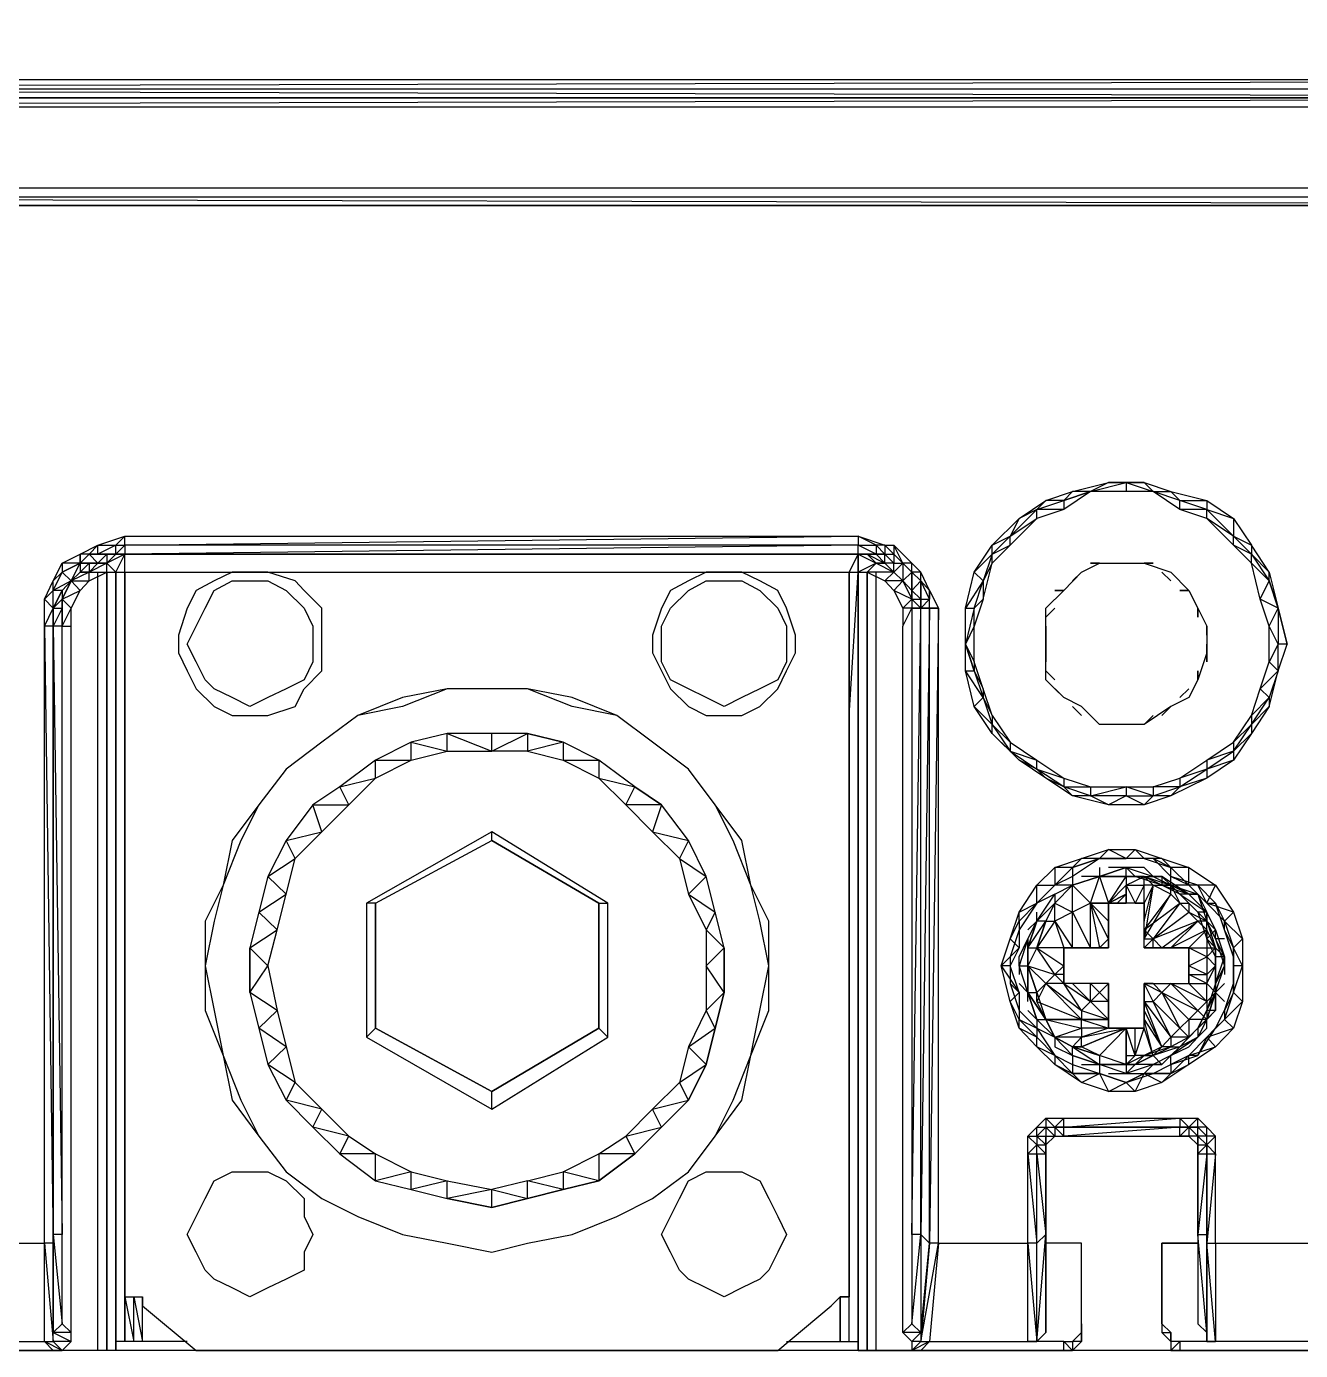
# Model space of a CAD drawing. Header units: millimetres. Extents: x 0 to 3881, y 0 to 2744.
# Drawn here: x 1777.38 to 1812.39, y 1938.23 to 1974.63 of the extents above; entities that cross this region are included whole.
import ezdxf

# ---------------------------------------------------------------- set-up
doc = ezdxf.new("R2010")
doc.units = ezdxf.units.MM

# ---------------------------------------------------------------- blocks, each defined once
blk = doc.blocks.new('A$C147918ED')
at = {"flags": 128}
for points in [[(104.678, 112.379), (104.678, 133.026), (104.678, 133.271), (104.433, 133.271), (104.187, 133.517), (0.737, 133.517), (0.491, 133.271), (0.246, 133.026), (0.246, 112.379), (0.246, 31.96), (0.491, 31.714), (0.491, 31.468), (0.737, 31.468), (1.965, 31.468), (2.211, 31.468), (2.456, 31.468), (102.468, 31.468), (102.713, 31.468), (102.959, 31.468)], [(103.941, 34.922), (0.983, 34.676), (0.983, 34.922), (0.983, 130.078), (0.737, 34.922), (0.737, 130.078), (0.491, 130.078), (0.491, 130.324)], [(103.941, 34.676), (103.941, 34.922), (0.983, 34.922), (0.737, 34.922), (0.983, 34.676), (0.737, 34.676)], [(104.187, 34.43), (103.941, 34.43), (0.983, 34.43), (103.941, 34.43), (0.983, 34.43), (0.737, 34.676), (0.983, 34.43), (0.983, 34.676)], [(72.487, 2.947), (75.189, 2.947), (75.189, 19.91), (75.189, 20.647), (75.435, 21.152), (75.681, 21.644), (76.186, 21.889), (76.923, 22.135), (77.414, 22.38), (87.239, 22.38), (86.748, 22.38), (86.257, 22.626), (85.765, 22.872), (85.52, 23.363), (85.274, 23.854), (85.274, 24.591), (85.274, 25.082), (85.52, 25.574), (86.011, 26.065), (86.502, 26.556), (86.994, 26.556), (87.73, 26.556), (88.222, 26.556)], [(73.961, 17.699), (73.47, 16.962), (72.979, 16.225), (72.242, 15.734), (71.259, 15.243), (70.522, 14.997), (69.54, 14.997), (68.557, 15.243), (67.821, 15.734), (67.084, 16.225), (66.347, 16.962), (65.856, 17.699), (65.61, 18.682), (65.61, 19.419), (65.61, 20.401), (65.856, 21.398), (66.347, 22.135), (67.084, 22.872), (67.821, 23.363), (68.557, 23.609), (69.54, 23.854), (70.522, 23.854), (71.259, 23.609), (72.242, 23.363), (72.979, 22.872), (73.47, 22.135)], [(70.031, 23.854), (70.768, 23.609), (71.259, 23.609), (71.505, 23.363), (70.768, 23.609), (70.522, 23.854), (70.031, 23.854), (69.54, 23.854), (69.049, 23.609), (68.557, 23.609), (68.312, 23.363), (67.821, 23.363), (67.575, 23.117), (67.084, 22.872), (66.838, 22.38)], [(66.347, 17.454), (66.347, 17.208), (66.838, 16.717), (66.838, 16.471), (67.575, 16.225), (68.312, 15.734), (69.049, 15.489), (70.031, 15.489), (70.768, 15.489), (71.505, 15.734), (72.242, 16.225), (72.979, 16.717), (73.47, 17.454), (73.716, 18.19), (73.961, 18.927), (73.961, 19.91), (73.716, 20.647), (73.47, 21.644), (72.979, 22.135), (72.242, 22.872), (71.505, 23.117), (70.768, 23.609), (70.031, 23.609), (69.049, 23.609), (68.312, 23.117), (67.575, 23.117), (68.312, 23.363), (68.312, 23.117)], [(73.961, 21.398), (74.207, 20.401), (73.961, 21.152), (73.47, 21.644), (73.47, 21.889), (72.979, 22.135), (72.979, 22.38), (72.242, 22.872), (72.242, 23.117), (71.505, 23.117), (71.505, 23.363), (70.768, 23.609), (70.031, 23.609)], [(68.312, 23.117), (67.575, 22.872), (66.838, 22.135), (66.347, 21.644)], [(37.595, 2.947), (40.297, 2.947), (40.297, 19.91), (40.297, 20.647), (40.542, 21.152), (40.788, 21.644), (41.279, 21.889), (41.77, 22.135), (42.507, 22.38), (62.663, 22.38), (63.399, 22.135), (63.645, 22.135), (64.136, 21.644), (64.382, 21.398)], [(66.347, 21.644), (66.101, 21.152), (66.101, 20.647), (66.347, 21.644), (66.347, 21.889), (66.838, 22.135), (66.838, 22.38)], [(41.525, 21.889), (42.016, 21.889), (41.77, 21.644), (41.525, 21.644), (41.77, 21.644), (41.279, 21.644), (41.525, 21.889), (41.279, 21.889)], [(41.77, 22.135), (42.262, 22.135), (41.77, 21.889), (42.016, 21.889), (42.016, 21.644), (41.77, 21.644), (41.525, 21.398), (41.77, 21.644), (41.525, 21.889)], [(41.525, 21.152), (42.016, 21.398), (42.262, 21.398), (42.507, 21.398), (42.507, 21.889), (42.262, 21.889)], [(41.77, 21.889), (42.262, 21.889), (42.262, 22.135)], [(42.507, 21.398), (47.188, 21.398), (48.662, 21.398), (56.522, 21.398), (57.996, 21.398), (62.417, 21.398), (62.663, 21.889), (63.154, 21.644), (63.645, 21.398), (63.891, 21.152), (64.136, 20.647), (64.136, 20.401), (64.136, 3.193), (64.136, 0.737), (63.891, 0.491), (63.891, 19.91)], [(62.663, 21.889), (63.154, 21.889), (62.663, 22.135)], [(63.154, 21.889), (62.908, 21.889), (63.399, 21.644), (63.154, 21.644), (62.908, 21.889)], [(63.645, 21.889), (63.399, 22.135), (63.399, 21.889), (63.154, 22.135)], [(63.645, 21.889), (63.891, 21.644)], [(73.961, 21.398), (73.47, 22.135)], [(41.279, 21.644), (41.279, 21.398), (41.033, 21.152), (41.279, 21.644), (40.788, 21.398)], [(63.154, 21.644), (63.399, 21.644), (63.645, 21.398), (63.399, 21.644)], [(64.136, 20.892), (63.891, 21.152), (64.136, 20.892), (64.136, 21.398), (63.891, 21.644)], [(67.821, 19.91), (67.821, 20.401), (68.312, 20.892), (68.803, 21.398), (69.294, 21.644), (70.031, 21.644), (70.522, 21.644), (71.259, 21.398), (71.751, 20.892), (71.996, 20.401), (72.242, 19.91), (72.242, 19.173), (71.996, 18.436), (71.751, 17.945), (71.259, 17.699), (70.522, 17.208), (70.031, 17.208), (69.294, 17.208), (68.803, 17.699), (68.312, 17.945), (67.821, 18.436), (67.821, 19.173), (67.821, 19.91), (67.821, 20.401), (68.312, 20.892), (68.803, 21.398)], [(68.803, 21.398), (69.294, 21.644), (70.031, 21.644), (70.522, 21.644), (71.259, 21.398), (71.751, 20.892), (71.996, 20.401), (72.242, 19.91), (72.242, 19.173), (71.996, 18.436), (71.751, 17.945), (71.259, 17.699), (70.522, 17.208), (70.031, 17.208), (69.294, 17.208), (68.803, 17.699)], [(40.542, 20.401), (40.788, 20.892), (40.542, 20.892), (40.542, 21.152), (40.788, 21.398)], [(44.226, 0.246), (42.998, 0.246), (42.753, 0.246), (42.507, 0.246), (42.262, 0.246), (42.262, 21.398), (42.262, 0), (42.016, 0), (41.77, 0), (40.788, 0)], [(40.788, 19.91), (41.033, 19.91), (41.033, 20.401), (41.279, 20.892), (41.525, 21.152)], [(41.525, 21.398), (41.033, 21.152), (41.279, 21.398)], [(41.77, 0), (41.77, 21.398)], [(42.262, 0), (42.262, 21.398), (42.262, 0), (42.262, 21.398)], [(62.417, 17.454), (62.663, 21.398)], [(62.417, 21.398), (62.663, 21.398)], [(63.154, 0), (63.154, 21.398)], [(64.382, 20.647), (64.382, 21.152), (64.382, 20.647), (64.382, 20.401), (64.382, 20.647), (64.382, 21.152), (64.382, 21.398), (64.136, 21.398), (64.382, 21.152), (64.136, 21.398), (64.382, 21.152), (64.136, 20.892), (64.136, 21.398), (64.136, 20.892)], [(64.628, 20.892), (64.382, 21.398)], [(65.856, 20.401), (66.101, 21.152), (65.61, 20.401), (65.856, 20.401), (65.61, 19.419), (65.856, 18.682), (65.61, 19.419)], [(74.207, 18.682), (74.207, 19.419), (73.961, 19.91), (74.207, 20.401), (73.716, 20.647), (73.961, 21.152), (74.207, 20.401), (74.207, 19.419)], [(40.297, 19.91), (40.542, 20.401)], [(40.542, 19.91), (40.542, 20.401)], [(40.788, 19.91), (40.788, 20.401)], [(64.136, 3.193), (64.382, 20.401)], [(64.382, 20.647), (64.628, 20.647), (64.382, 20.401), (64.628, 20.401), (64.628, 20.647)], [(64.873, 2.947), (64.873, 20.401)], [(36.121, 0.737), (36.121, 0.491), (36.121, 0.246), (36.367, 0.246), (36.367, 0), (36.612, 0.246), (36.612, 0), (40.542, 0), (40.297, 0.246), (40.542, 0.246), (40.542, 0.491), (40.788, 0.737), (41.033, 0.491), (41.033, 19.91)], [(67.821, 19.419), (67.821, 18.927), (67.821, 19.419), (67.821, 19.664)], [(73.961, 17.699), (74.207, 18.682), (74.452, 19.419), (74.207, 19.419), (73.961, 18.927), (74.207, 18.682), (73.961, 17.945), (73.716, 18.19), (74.207, 18.682), (73.961, 17.945), (73.47, 17.454), (73.47, 17.208), (72.979, 16.717), (72.979, 16.471), (72.242, 16.225), (72.242, 15.98), (71.505, 15.734), (71.505, 15.489), (70.768, 15.489), (70.768, 15.243), (70.031, 15.489)], [(68.803, 17.699), (68.312, 17.945), (67.821, 18.436), (67.821, 19.173)], [(66.347, 17.454), (66.838, 16.717), (67.575, 16.225)], [(53.575, 16.962), (54.557, 16.717), (53.575, 16.471), (54.557, 16.225), (55.54, 15.734), (56.276, 14.997), (56.522, 15.489), (57.259, 14.997), (56.276, 14.997), (57.013, 14.26), (57.75, 13.524), (57.996, 12.541), (58.487, 11.559), (58.487, 10.576), (58.487, 9.348), (57.996, 8.351), (57.75, 7.369), (57.013, 6.632), (56.276, 5.895), (57.259, 6.141), (57.013, 6.632), (57.996, 6.877), (57.75, 7.369), (58.487, 7.86), (57.996, 8.351), (58.733, 8.857), (58.487, 9.348), (58.978, 9.839), (58.487, 10.576), (58.978, 11.067), (58.978, 9.839), (58.733, 8.857), (58.487, 7.86), (57.996, 6.877), (57.259, 6.141), (56.522, 5.404), (55.54, 4.667), (54.557, 4.421), (53.575, 4.176), (52.592, 3.93), (51.364, 4.176)], [(53.575, 16.962), (52.592, 16.962)], [(45.946, 9.839), (45.946, 11.067), (46.437, 10.576), (46.697, 11.559), (46.943, 12.541), (47.188, 13.524), (47.925, 14.26), (48.662, 14.997), (49.399, 15.734), (50.381, 16.225), (51.364, 16.471), (52.592, 16.471)], [(70.031, 15.243), (70.768, 15.243), (70.522, 14.997), (70.031, 15.243), (69.54, 14.997), (69.049, 15.243), (68.557, 15.243), (68.312, 15.489), (67.821, 15.734), (67.575, 15.98), (67.084, 16.225), (66.838, 16.471), (67.575, 15.98), (67.575, 16.225)], [(55.785, 8.611), (55.785, 12.296), (52.592, 14.26), (49.153, 12.296), (49.153, 8.611), (52.592, 6.632), (55.785, 8.611), (55.54, 8.857), (52.592, 7.123)], [(55.54, 12.296), (52.592, 14.015), (52.592, 14.26)], [(49.399, 12.296), (52.592, 14.015), (55.54, 12.296)], [(72.487, 8.351), (71.751, 7.86), (71.014, 7.369), (70.277, 7.123), (69.54, 7.123), (68.803, 7.369), (68.066, 7.86), (67.575, 8.351), (67.084, 8.857), (66.838, 9.594), (66.593, 10.576), (66.838, 11.313), (67.084, 12.05), (67.575, 12.787), (68.066, 13.278), (68.803, 13.524), (69.54, 13.769), (70.277, 13.769), (71.014, 13.524), (71.751, 13.278), (72.487, 12.787)], [(72.487, 12.787), (72.979, 12.05), (72.242, 12.296), (72.487, 12.787), (71.751, 12.787), (71.751, 13.278), (71.259, 13.278), (71.014, 13.524), (70.522, 13.524), (70.277, 13.769), (70.031, 13.524), (69.54, 13.769), (69.294, 13.524), (68.803, 13.524), (68.557, 13.278), (68.066, 13.278), (68.066, 12.787)], [(70.522, 13.524), (71.259, 13.278), (70.768, 13.524), (70.522, 13.524), (70.031, 13.524)], [(69.294, 13.278), (69.294, 13.032), (70.031, 13.278), (69.54, 13.278)], [(70.031, 13.032), (70.277, 13.032), (70.031, 13.278), (70.277, 13.032), (70.768, 13.032)], [(68.066, 12.787), (67.575, 12.296), (67.084, 11.804), (67.084, 11.559)], [(68.066, 11.804), (68.557, 11.067), (69.049, 11.067), (69.049, 12.296), (69.294, 13.032), (69.54, 12.296), (69.049, 12.296), (69.54, 12.296), (69.54, 11.804)], [(68.066, 12.541), (68.557, 12.787), (68.066, 12.787)], [(68.066, 11.804), (68.312, 11.067), (68.557, 11.067), (68.557, 12.05), (68.557, 12.787), (69.049, 12.296), (68.557, 12.05), (69.049, 11.067)], [(68.557, 13.032), (68.557, 12.787), (69.294, 13.032), (68.803, 13.032)], [(69.54, 12.296), (70.031, 13.032), (70.031, 12.787), (70.522, 12.787), (70.277, 12.296), (70.522, 12.296), (70.522, 12.787), (70.522, 13.032), (70.768, 12.787), (71.259, 12.787)], [(70.277, 13.032), (70.522, 13.032), (70.031, 13.032), (70.031, 12.787), (70.522, 13.032)], [(70.031, 12.787), (70.277, 12.296), (70.031, 12.296), (70.031, 12.541)], [(70.768, 11.313), (70.522, 11.559), (70.522, 11.313), (70.768, 11.313), (70.522, 11.067), (70.522, 11.313), (71.259, 12.541), (70.768, 12.787), (70.522, 11.313), (70.522, 11.804), (70.768, 12.787), (70.522, 12.296), (70.522, 11.804)], [(70.768, 12.787), (70.522, 12.787)], [(70.768, 13.032), (71.259, 12.787), (71.259, 13.032)], [(71.751, 12.787), (71.259, 12.787), (71.996, 12.541), (71.751, 12.541), (71.014, 13.032), (71.259, 12.787)], [(71.751, 12.541), (71.259, 12.787)], [(71.259, 12.541), (71.259, 12.787), (71.505, 12.296), (71.751, 12.296), (71.751, 12.05), (72.242, 11.804), (71.996, 11.804), (72.242, 11.559), (71.259, 11.067), (71.751, 11.067), (72.242, 11.559), (72.242, 11.067), (72.242, 10.822), (71.751, 11.067), (71.751, 10.576), (72.242, 10.822), (72.242, 10.331), (71.751, 10.576), (71.751, 10.331), (72.242, 10.331), (72.242, 10.085)], [(67.329, 11.559), (67.575, 11.804), (68.066, 12.541), (67.575, 12.296)], [(72.242, 12.296), (71.996, 12.541), (72.242, 11.804), (72.242, 12.05), (71.751, 12.541), (71.996, 12.541), (72.242, 12.05)], [(49.153, 8.611), (49.399, 8.857), (49.399, 12.296), (49.153, 12.296)], [(52.592, 6.632), (52.592, 7.123), (49.399, 8.857), (49.399, 12.296), (49.399, 8.857), (52.592, 7.123), (55.54, 8.857)], [(55.54, 12.296), (55.785, 12.296)], [(67.329, 11.313), (67.329, 11.067), (67.329, 10.576), (67.329, 9.839), (67.084, 10.576), (67.329, 10.576), (67.329, 11.313), (67.575, 11.804), (67.575, 12.05)], [(67.821, 11.804), (68.066, 12.296), (67.821, 11.804), (68.066, 11.804), (67.575, 11.067)], [(69.54, 10.085), (69.54, 8.857), (69.786, 8.857), (70.031, 8.857), (70.277, 8.857), (70.522, 8.857), (70.522, 9.102), (70.522, 9.594), (70.522, 10.085), (70.768, 10.085), (71.259, 10.085), (71.751, 10.085), (71.751, 10.331), (71.751, 10.576), (71.751, 11.067), (71.259, 11.067), (70.768, 11.067), (70.522, 11.067), (70.522, 11.313), (70.522, 11.804), (70.522, 12.296), (70.277, 12.296), (70.031, 12.296), (69.786, 12.296), (69.54, 12.296), (69.54, 11.067), (69.049, 11.067), (68.557, 11.067), (68.312, 11.067), (68.312, 10.576), (68.312, 10.331)], [(69.54, 11.067), (69.54, 11.313), (69.54, 11.804), (69.54, 12.296), (69.54, 11.067), (69.54, 11.313), (69.54, 11.804), (69.049, 12.296)], [(69.786, 12.296), (70.031, 12.296)], [(71.259, 11.067), (71.996, 11.804), (70.768, 11.313), (71.014, 11.067), (70.768, 11.067), (71.259, 11.067), (71.014, 11.067), (71.996, 11.804), (71.751, 12.05)], [(71.751, 11.067), (72.242, 11.067), (72.487, 11.067), (72.242, 11.559), (72.242, 11.804), (72.487, 11.067), (72.242, 11.313), (72.487, 11.559), (71.996, 12.05), (72.242, 11.313), (72.242, 11.804), (72.487, 11.559)], [(72.733, 11.313), (72.487, 11.313), (72.242, 11.804), (72.487, 11.559), (72.242, 12.05), (72.242, 11.804)], [(67.084, 11.559), (66.838, 10.822), (66.838, 10.576), (66.838, 10.085), (67.084, 9.839), (67.084, 9.348), (67.084, 9.102), (67.575, 8.857), (67.575, 8.611), (68.066, 8.106)], [(67.329, 9.348), (67.575, 9.102), (67.575, 8.857), (68.066, 8.611), (68.066, 8.351), (68.557, 8.106), (68.066, 8.611), (67.575, 9.102), (67.329, 9.839), (67.084, 10.576), (67.084, 10.822), (67.329, 11.313), (67.084, 10.576), (67.084, 10.331)], [(72.487, 9.348), (72.487, 10.085), (72.487, 10.576), (72.487, 10.822), (72.242, 11.313), (72.733, 10.822), (72.487, 10.822), (72.487, 11.067)], [(58.978, 9.839), (58.978, 11.067)], [(66.593, 10.576), (67.084, 11.067), (66.838, 10.576), (66.593, 10.576), (67.084, 9.839), (66.838, 10.576)], [(68.312, 10.085), (68.312, 10.331), (68.312, 10.576), (68.312, 11.067), (67.575, 11.067)], [(67.575, 9.102), (67.821, 9.102), (67.329, 9.839), (67.821, 9.102), (67.329, 9.839), (67.575, 9.839), (67.329, 10.576), (67.575, 9.839), (67.821, 9.102), (68.066, 8.611), (68.557, 8.106), (68.557, 8.351), (68.066, 8.611), (68.557, 8.351), (69.294, 7.86)], [(72.242, 10.331), (72.487, 10.576), (72.487, 9.839), (72.242, 10.085), (72.487, 10.576)], [(72.733, 10.085), (72.487, 9.839), (72.733, 10.576), (72.733, 10.331)], [(73.224, 10.576), (72.979, 10.576)], [(45.946, 9.839), (46.191, 8.857)], [(67.329, 9.594), (67.329, 9.839), (67.084, 10.085)], [(67.821, 9.102), (68.803, 9.102), (67.821, 10.085)], [(69.049, 9.594), (68.557, 10.085), (68.312, 10.085), (69.049, 9.594), (68.803, 9.348), (68.803, 9.102), (69.54, 8.857), (68.803, 8.857)], [(69.54, 9.102), (69.54, 9.594), (69.049, 9.594), (69.294, 9.839), (69.54, 9.594), (69.54, 10.085), (69.54, 8.857), (69.54, 9.102), (69.54, 9.594), (69.54, 10.085), (69.049, 10.085), (68.557, 10.085), (68.312, 10.085)], [(70.768, 9.594), (71.014, 9.839)], [(71.014, 9.839), (71.996, 9.348), (71.751, 9.102), (71.751, 8.611), (71.505, 8.857)], [(71.259, 10.085), (71.751, 10.085), (72.242, 9.594), (72.242, 10.085)], [(72.487, 9.839), (72.487, 10.085), (72.242, 9.348), (72.487, 9.839), (72.242, 9.102), (71.751, 9.102)], [(72.487, 9.839), (72.242, 9.594), (72.242, 9.102), (71.996, 9.348)], [(72.242, 9.102), (72.487, 9.839), (72.733, 9.594)], [(70.522, 9.594), (70.768, 9.594)], [(70.522, 9.348), (71.014, 8.351), (70.522, 9.594), (71.259, 8.611), (71.014, 8.351)], [(67.821, 9.102), (68.803, 8.857), (68.803, 9.102)], [(68.803, 9.348), (69.54, 9.102), (68.803, 9.102), (69.54, 9.102), (69.54, 8.857), (69.786, 8.857), (69.54, 8.857), (70.031, 8.857), (69.294, 8.106), (68.803, 8.351), (68.557, 8.351), (68.803, 8.351), (68.803, 8.611), (68.557, 8.351)], [(72.242, 9.102), (71.996, 8.857), (72.242, 9.102), (71.751, 8.611), (71.996, 8.857), (71.505, 8.351), (71.996, 8.857), (71.996, 8.611), (71.505, 8.351), (71.751, 8.611), (71.259, 8.351), (71.505, 8.351), (70.768, 8.106), (70.522, 8.857), (70.522, 9.102)], [(71.996, 8.857), (72.242, 9.348), (72.242, 9.102)], [(46.191, 8.857), (46.437, 7.86)], [(68.066, 8.106), (68.066, 7.86), (68.557, 7.614), (68.803, 7.369), (69.294, 7.614), (69.54, 7.123), (70.031, 7.369), (70.277, 7.123), (70.522, 7.614), (71.014, 7.369), (71.259, 7.614), (71.751, 7.86), (71.751, 8.106), (72.487, 8.351), (72.242, 8.611), (72.979, 8.857), (72.487, 8.351)], [(69.54, 8.857), (69.786, 8.857), (70.031, 8.857), (70.031, 8.351), (70.031, 8.106), (70.031, 7.86), (70.031, 8.106), (70.277, 8.106), (70.031, 8.857), (70.031, 8.351), (70.031, 8.857), (70.031, 8.106), (70.031, 8.351)], [(70.277, 8.106), (70.277, 8.857), (70.031, 8.857)], [(71.751, 8.611), (71.259, 8.611), (71.259, 8.351), (71.014, 8.351), (70.522, 8.106), (70.768, 8.106), (70.277, 8.106), (70.522, 8.857), (70.277, 8.857)], [(68.803, 7.86), (69.294, 7.86), (68.557, 8.106), (68.557, 7.86)], [(70.522, 8.106), (70.277, 8.106), (70.031, 7.86)], [(70.768, 8.106), (71.259, 8.351), (70.522, 8.106), (70.768, 8.106), (70.277, 7.86)], [(71.259, 7.86), (71.259, 8.106), (70.768, 7.86), (71.014, 7.86), (70.277, 7.86)], [(46.437, 7.86), (46.943, 6.877)], [(69.54, 7.614), (70.031, 7.614), (69.294, 7.86), (69.294, 7.614)], [(46.943, 6.877), (47.68, 6.141)], [(64.873, 2.947), (67.329, 2.947), (67.329, 5.404), (67.329, 5.895), (67.575, 6.141), (67.821, 6.386), (68.312, 6.386), (71.505, 6.386), (71.996, 6.386), (72.242, 6.141)], [(67.575, 2.947), (67.821, 3.193), (67.821, 5.404), (67.821, 5.649), (68.066, 5.895), (68.312, 5.895), (68.312, 6.141), (68.066, 6.141), (68.312, 6.141), (68.312, 6.386), (68.066, 6.141), (68.066, 5.895)], [(71.505, 6.141), (71.751, 6.141), (71.996, 5.895), (71.751, 5.895), (71.996, 5.649), (71.996, 5.895), (71.996, 6.141), (71.751, 6.141), (71.996, 6.141), (71.996, 6.386), (71.751, 6.141), (71.505, 6.386)], [(47.68, 6.141), (48.417, 5.404)], [(68.312, 5.895), (71.505, 5.895), (71.751, 6.141)], [(71.751, 6.141), (71.751, 5.895), (71.505, 5.895), (71.751, 5.895), (71.996, 5.649), (71.996, 5.404), (72.242, 5.404), (72.242, 5.649), (72.242, 5.895), (72.242, 6.141), (71.996, 6.141), (72.242, 5.895), (71.996, 5.895), (71.996, 5.649)], [(72.487, 5.404), (72.487, 5.895), (72.242, 6.141)], [(72.242, 5.404), (72.487, 5.404), (72.242, 5.649), (72.487, 5.895), (72.242, 5.895)], [(48.417, 5.404), (49.399, 4.667)], [(67.329, 5.404), (67.575, 2.947), (67.575, 5.404), (67.821, 3.193), (67.821, 5.404), (67.821, 3.193), (67.821, 5.404)], [(67.575, 5.404), (67.821, 5.404)], [(71.996, 3.193), (71.996, 5.404), (71.996, 3.193), (71.996, 0.737), (72.242, 0.491), (72.242, 0.246), (72.487, 0.246), (72.242, 0.246)], [(72.487, 2.947), (72.487, 5.404), (72.242, 2.947), (72.242, 5.404), (72.242, 3.193), (72.242, 5.404), (71.996, 3.193), (71.996, 0.737)], [(49.399, 4.667), (50.381, 4.421)], [(50.381, 4.421), (51.364, 4.176)], [(52.592, 3.93), (52.592, 4.421)], [(37.595, 2.947), (37.595, 0.246), (40.297, 0.246), (40.297, 2.947)], [(64.873, 2.947), (64.628, 2.947), (64.382, 3.193), (64.136, 3.193)], [(64.382, 0.491), (64.628, 2.947), (64.382, 0.246), (64.873, 2.947), (64.628, 0.246), (67.329, 0.246), (67.329, 2.947)], [(67.575, 0.246), (67.821, 0.491), (67.821, 0.737), (67.821, 3.193)], [(68.803, 0.737), (68.803, 0.491), (68.803, 0.246), (68.557, 0.246), (68.557, 0), (68.312, 0.246), (68.557, 0.246), (68.803, 0.491), (68.803, 0.737), (68.803, 2.947), (67.821, 2.947), (67.821, 0.737), (67.821, 0.491), (67.575, 0.246)], [(68.803, 0.491), (68.803, 0.737), (68.803, 2.947), (67.821, 2.947)], [(75.189, 2.947), (75.189, 0.246), (72.487, 0.246), (71.505, 0.246), (71.259, 0.246), (71.259, 0.491), (71.259, 0.246), (71.259, 0), (71.505, 0.246), (71.505, 0), (75.435, 0), (75.681, 0), (75.941, 0.246), (75.941, 0.491), (75.681, 0.491), (75.941, 0.246), (75.435, 0.246)], [(42.507, 1.474), (42.753, 1.474), (42.998, 1.474), (42.998, 1.228), (44.472, 0), (60.452, 0), (61.926, 1.228), (62.171, 1.474)], [(42.507, 1.474), (42.753, 1.474), (42.998, 1.474), (42.998, 1.228), (44.472, 0), (60.452, 0), (61.926, 1.228), (62.171, 1.474)], [(42.507, 1.474), (42.753, 0.246), (42.753, 1.474), (42.998, 0.246), (42.998, 1.474)], [(62.417, 0.246), (62.417, 1.474)], [(71.014, 0.737), (71.014, 0.491)], [(40.542, 0), (40.788, 0), (41.033, 0.246), (41.033, 0.491), (40.542, 0.491), (41.033, 0.246), (40.542, 0.246), (40.788, 0), (40.297, 0.246)], [(64.382, 0.491), (63.891, 0.491), (64.136, 0.246), (64.136, 0), (64.382, 0), (68.312, 0), (68.312, 0.246), (67.329, 0.246), (67.575, 0.246)], [(65.856, 0), (68.312, 0), (68.557, 0), (68.803, 0.246), (68.803, 0.491)], [(71.014, 0.491), (71.259, 0.246), (71.259, 0), (71.505, 0), (73.961, 0)], [(60.698, 0.246), (62.171, 0.246), (62.417, 0.246), (62.663, 0.246)], [(64.382, 0), (64.628, 0.246)], [(72.242, 0.246), (72.487, 0.246)], [(62.663, 0), (62.908, 0), (63.154, 0), (64.136, 0)]]:
    blk.add_lwpolyline(points, dxfattribs=at)
for points in [[(103.941, 34.43), (0.983, 34.676), (103.941, 34.676), (103.941, 34.43)], [(103.941, 34.185), (103.941, 34.43), (0.983, 34.185)], [(104.187, 31.468), (0.737, 31.714), (104.187, 31.714), (104.187, 31.468)], [(0.737, 31.468), (104.187, 31.468), (0.737, 31.468)], [(104.187, 31.468), (0.737, 31.468)], [(69.049, 23.609), (70.031, 23.854), (70.031, 23.609)], [(68.312, 23.363), (69.049, 23.609)], [(71.505, 23.363), (72.242, 23.363), (72.242, 23.117), (71.505, 23.363)], [(66.838, 22.38), (67.575, 22.872), (67.575, 23.117)], [(72.242, 23.117), (72.979, 22.872), (72.979, 22.38), (72.242, 23.117)], [(42.507, 22.135), (42.507, 22.38), (42.262, 22.135)], [(62.663, 21.889), (62.663, 22.135), (42.507, 22.135), (62.663, 22.38), (62.663, 22.135), (42.507, 21.889)], [(62.663, 22.38), (63.399, 22.135), (63.154, 22.135), (62.663, 22.38)], [(66.347, 21.889), (66.347, 22.135), (66.838, 22.38), (66.347, 21.889)], [(72.979, 22.38), (73.47, 22.135), (73.47, 21.889), (72.979, 22.38)], [(41.279, 21.889), (41.279, 21.644)], [(41.279, 21.644), (41.525, 21.889), (41.279, 21.644)], [(41.77, 22.135), (41.525, 21.889), (41.77, 21.889)], [(41.525, 21.889), (42.016, 21.889), (41.525, 21.889)], [(42.262, 21.398), (42.507, 21.889), (42.016, 21.644)], [(42.262, 21.889), (42.016, 21.889)], [(42.016, 21.889), (42.262, 21.889), (42.016, 21.644), (42.262, 21.889)], [(42.262, 21.889), (42.507, 22.135), (42.507, 21.889), (42.262, 21.889), (42.507, 21.889), (42.262, 21.889)], [(62.663, 21.889), (42.507, 21.889), (62.663, 21.889)], [(62.417, 21.398), (62.663, 21.889), (62.417, 21.398)], [(62.663, 22.135), (63.154, 22.135), (63.154, 21.889), (62.663, 22.135)], [(62.663, 21.398), (62.663, 21.889), (62.663, 21.398), (62.908, 21.398), (63.154, 21.644), (62.663, 21.398)], [(62.908, 21.889), (62.663, 21.889), (62.908, 21.889)], [(63.154, 21.889), (63.399, 21.889), (63.154, 21.889), (63.399, 21.644), (63.399, 21.889)], [(63.399, 22.135), (63.645, 21.889), (63.399, 22.135)], [(63.399, 21.644), (63.399, 21.889), (63.645, 21.644), (63.399, 21.644)], [(63.645, 21.644), (63.399, 21.889), (63.645, 21.889), (63.645, 21.644)], [(63.645, 21.889), (63.891, 21.644), (63.645, 22.135)], [(63.891, 21.644), (63.645, 21.889), (63.891, 21.644)], [(66.101, 21.152), (65.856, 21.398), (66.347, 21.889), (66.101, 21.152)], [(73.961, 21.398), (73.47, 21.889), (73.961, 21.152)], [(40.788, 21.644), (40.788, 21.398), (41.279, 21.644)], [(41.279, 21.398), (41.525, 21.644), (41.525, 21.398)], [(41.279, 21.644), (41.525, 21.644), (41.279, 21.644)], [(42.016, 21.398), (42.016, 21.644), (41.525, 21.398)], [(41.77, 21.644), (42.016, 21.644), (41.77, 21.644)], [(63.645, 21.398), (63.645, 21.644), (63.891, 21.644), (63.645, 21.398)], [(63.891, 21.644), (64.136, 21.398), (63.891, 21.644), (64.136, 21.398), (64.136, 21.644), (63.891, 21.644), (63.891, 21.152), (64.136, 21.398)], [(69.294, 21.644), (69.049, 21.644)], [(70.768, 21.644), (70.522, 21.644)], [(40.788, 21.398), (41.033, 21.152), (40.788, 20.892), (40.788, 20.647), (40.788, 20.401), (40.788, 20.647), (40.542, 20.401), (40.788, 20.401), (40.542, 19.91), (40.542, 20.401), (40.788, 20.892), (41.033, 21.152), (40.542, 20.892)], [(41.279, 20.892), (41.033, 21.152), (40.788, 20.647)], [(41.033, 21.152), (40.788, 20.647), (41.033, 21.152), (40.788, 20.892)], [(41.525, 21.152), (41.525, 21.398), (41.033, 21.152)], [(41.033, 21.152), (41.279, 21.398), (41.033, 21.152)], [(41.279, 21.398), (41.525, 21.398), (41.279, 21.398)], [(42.016, 21.398), (42.016, 0), (42.016, 21.398)], [(42.262, 21.398), (42.262, 0.246), (42.262, 0), (42.262, 21.398)], [(42.507, 1.474), (42.507, 21.398)], [(42.507, 0.246), (42.507, 21.398)], [(43.981, 19.173), (44.226, 18.682), (44.472, 18.19), (44.963, 17.699), (45.455, 17.454), (45.946, 17.454), (46.437, 17.454), (47.188, 17.699), (47.434, 18.19), (47.925, 18.682), (47.925, 19.173), (47.925, 19.664), (47.925, 20.401), (47.434, 20.892), (47.188, 21.152), (46.437, 21.398), (45.946, 21.398), (45.455, 21.398), (44.963, 21.152), (44.472, 20.892), (44.226, 20.401), (43.981, 19.664)], [(47.925, 19.664), (47.925, 20.401), (47.434, 20.892), (47.188, 21.152), (46.437, 21.398), (45.946, 21.398), (45.455, 21.398), (44.963, 21.152), (44.472, 20.892), (44.226, 20.401), (43.981, 19.664), (43.981, 19.173), (44.226, 18.682), (44.472, 18.19), (44.963, 17.699), (45.455, 17.454), (45.946, 17.454), (46.437, 17.454), (47.188, 17.699), (47.434, 18.19), (47.925, 18.682), (47.925, 19.173)], [(44.472, 19.91), (44.718, 20.401), (44.963, 20.892), (45.455, 21.152), (45.946, 21.152), (46.437, 21.152), (46.943, 20.892), (47.434, 20.401), (47.68, 19.91), (47.68, 19.419), (47.68, 18.927), (47.434, 18.436), (46.943, 18.19), (46.437, 17.945), (45.946, 17.699), (45.455, 17.945), (44.963, 18.19), (44.718, 18.436), (44.472, 18.927), (44.226, 19.419)], [(45.455, 17.945), (44.963, 18.19), (44.718, 18.436), (44.472, 18.927), (44.226, 19.419), (44.472, 19.91), (44.718, 20.401), (44.963, 20.892), (45.455, 21.152), (45.946, 21.152), (46.437, 21.152), (46.943, 20.892), (47.434, 20.401), (47.68, 19.91), (47.68, 19.419), (47.68, 18.927), (47.434, 18.436), (46.943, 18.19), (46.437, 17.945), (45.946, 17.699)], [(57.013, 19.173), (57.259, 18.682), (57.505, 18.19), (57.996, 17.699), (58.487, 17.454), (58.978, 17.454), (59.469, 17.454), (59.961, 17.699), (60.452, 18.19), (60.698, 18.682), (60.943, 19.173), (60.943, 19.664), (60.698, 20.401), (60.452, 20.892), (59.961, 21.152), (59.469, 21.398), (58.978, 21.398), (58.487, 21.398), (57.996, 21.152), (57.505, 20.892), (57.259, 20.401), (57.013, 19.664)], [(60.943, 19.664), (60.698, 20.401), (60.452, 20.892), (59.961, 21.152), (59.469, 21.398), (58.978, 21.398), (58.487, 21.398), (57.996, 21.152), (57.505, 20.892), (57.259, 20.401), (57.013, 19.664), (57.013, 19.173), (57.259, 18.682), (57.505, 18.19), (57.996, 17.699), (58.487, 17.454), (58.978, 17.454), (59.469, 17.454), (59.961, 17.699), (60.452, 18.19), (60.698, 18.682), (60.943, 19.173)], [(57.259, 19.419), (57.259, 19.91), (57.505, 20.401), (57.996, 20.892), (58.487, 21.152), (58.978, 21.152), (59.469, 21.152), (59.961, 20.892), (60.452, 20.401), (60.698, 19.91), (60.698, 19.419), (60.698, 18.927), (60.452, 18.436), (59.961, 18.19), (59.469, 17.945), (58.978, 17.699), (58.487, 17.945), (57.996, 18.19), (57.505, 18.436), (57.259, 18.927)], [(58.487, 17.945), (57.996, 18.19), (57.505, 18.436), (57.259, 18.927), (57.259, 19.419), (57.259, 19.91), (57.505, 20.401), (57.996, 20.892), (58.487, 21.152), (58.978, 21.152), (59.469, 21.152), (59.961, 20.892), (60.452, 20.401), (60.698, 19.91), (60.698, 19.419), (60.698, 18.927), (60.452, 18.436), (59.961, 18.19), (59.469, 17.945), (58.978, 17.699)], [(62.417, 1.474), (62.417, 21.398), (62.417, 1.474), (62.171, 1.474)], [(62.663, 0), (62.663, 21.398), (62.663, 0)], [(62.663, 0), (62.663, 21.398)], [(62.908, 0), (62.908, 21.398), (62.908, 0)], [(62.908, 21.398), (63.399, 21.152), (63.645, 21.398)], [(63.399, 21.152), (63.645, 20.892), (63.891, 21.152), (63.399, 21.152)], [(63.645, 21.398), (63.891, 21.152)], [(64.382, 21.152), (64.628, 20.892), (64.628, 20.647), (64.382, 21.152)], [(68.803, 21.398), (68.557, 21.152)], [(71.259, 21.152), (71.014, 21.398)], [(40.297, 20.647), (40.542, 20.401), (40.788, 20.892), (40.542, 20.401), (40.542, 19.91), (40.542, 20.401), (40.542, 20.892)], [(63.645, 20.892), (63.891, 20.401), (64.136, 20.647), (63.645, 20.892)], [(64.136, 20.647), (64.136, 20.892), (64.136, 20.647)], [(64.136, 20.892), (64.136, 20.647), (64.382, 20.647)], [(64.873, 20.401), (64.628, 20.401), (64.628, 20.892), (64.873, 20.401)], [(68.312, 20.892), (68.066, 20.892)], [(71.751, 20.892), (71.505, 20.892)], [(40.788, 19.91), (41.033, 20.401), (40.788, 20.647)], [(63.891, 19.91), (64.136, 20.401), (63.891, 20.401)], [(64.136, 20.401), (64.382, 20.401), (64.136, 20.647), (64.382, 20.401)], [(64.382, 20.647), (64.382, 20.401)], [(64.382, 20.401), (64.628, 20.401), (64.382, 3.193)], [(64.628, 20.401), (64.382, 20.401), (64.628, 20.401)], [(64.628, 20.401), (64.873, 20.401), (64.628, 2.947)], [(65.61, 19.419), (65.856, 18.927), (65.856, 18.682), (66.101, 18.19), (65.856, 18.927), (65.856, 19.91), (65.856, 20.401), (66.101, 20.647), (65.856, 19.91)], [(68.066, 20.401), (67.821, 20.155)], [(71.996, 20.155), (71.996, 20.401)], [(74.452, 19.419), (74.207, 20.401), (74.452, 19.419)], [(40.542, 2.947), (40.542, 19.91), (40.297, 19.91)], [(40.542, 3.193), (40.542, 19.91), (40.542, 3.193)], [(40.788, 19.91), (40.542, 19.91), (40.788, 3.193)], [(67.821, 19.91), (67.821, 19.664)], [(67.821, 19.91), (67.821, 19.173), (67.821, 19.91), (67.821, 19.173), (67.821, 19.91)], [(72.242, 19.664), (72.242, 19.91)], [(72.242, 18.927), (72.242, 19.419)], [(65.856, 18.682), (66.101, 17.945), (65.61, 18.682)], [(67.821, 18.682), (68.066, 18.436)], [(71.996, 18.436), (71.996, 18.682)], [(44.718, 9.348), (45.209, 8.106), (45.455, 6.877), (46.191, 5.895), (46.943, 4.912), (47.925, 4.176), (48.908, 3.684), (50.136, 3.193), (51.364, 2.947), (52.592, 2.702), (53.575, 2.947), (54.803, 3.193), (56.031, 3.684), (57.013, 4.176), (57.996, 4.912), (58.733, 5.895), (59.469, 6.877), (59.715, 8.106), (60.206, 9.348), (60.206, 10.576), (60.206, 11.804), (59.715, 12.787), (59.469, 14.015), (58.733, 14.997), (57.996, 15.98), (57.013, 16.717), (56.031, 17.454), (54.803, 17.945), (53.575, 18.19), (52.592, 18.19), (51.364, 18.19), (50.136, 17.945), (48.908, 17.454), (47.925, 16.717), (46.943, 15.98), (46.191, 14.997), (45.455, 14.015), (45.209, 12.787), (44.718, 11.804), (44.718, 10.576)], [(45.209, 8.106), (45.455, 6.877), (46.191, 5.895), (46.943, 4.912), (47.925, 4.176), (48.908, 3.684), (50.136, 3.193), (51.364, 2.947), (52.592, 2.702), (53.575, 2.947), (54.803, 3.193), (56.031, 3.684), (57.013, 4.176), (57.996, 4.912), (58.733, 5.895), (59.469, 6.877), (59.715, 8.106), (60.206, 9.348), (60.206, 10.576), (60.206, 11.804), (59.715, 12.787), (59.469, 14.015), (58.733, 14.997), (57.996, 15.98), (57.013, 16.717), (56.031, 17.454), (54.803, 17.945), (53.575, 18.19), (52.592, 18.19), (51.364, 18.19), (50.136, 17.945), (48.908, 17.454), (47.925, 16.717), (46.943, 15.98), (46.191, 14.997), (45.455, 14.015), (45.209, 12.787), (44.718, 11.804), (44.718, 10.576), (44.718, 9.348)], [(51.364, 18.19), (50.136, 17.699), (48.908, 17.454), (47.925, 16.717), (46.943, 15.98), (46.191, 14.997), (45.7, 14.015), (45.209, 12.787), (44.963, 11.804), (44.718, 10.576), (44.963, 9.348), (45.209, 8.106), (45.7, 6.877), (46.191, 5.895), (46.943, 4.912), (47.925, 4.176), (48.908, 3.684), (50.136, 3.193), (51.364, 2.947), (52.592, 2.702), (53.575, 2.947), (54.803, 3.193), (56.031, 3.684), (57.013, 4.176), (57.996, 4.912), (58.733, 5.895), (59.224, 6.877), (59.715, 8.106), (59.961, 9.348), (60.206, 10.576), (59.961, 11.804), (59.715, 12.787), (59.224, 14.015), (58.733, 14.997), (57.996, 15.98), (57.013, 16.717), (56.031, 17.454), (54.803, 17.699), (53.575, 18.19), (52.592, 18.19)], [(59.961, 11.804), (59.715, 12.787), (59.224, 14.015), (58.733, 14.997), (57.996, 15.98), (57.013, 16.717), (56.031, 17.454), (54.803, 17.699), (53.575, 18.19), (52.592, 18.19), (51.364, 18.19), (50.136, 17.699), (48.908, 17.454), (47.925, 16.717), (46.943, 15.98), (46.191, 14.997), (45.7, 14.015), (45.209, 12.787), (44.963, 11.804), (44.718, 10.576), (44.963, 9.348), (45.209, 8.106), (45.7, 6.877), (46.191, 5.895), (46.943, 4.912), (47.925, 4.176), (48.908, 3.684), (50.136, 3.193), (51.364, 2.947), (52.592, 2.702), (53.575, 2.947), (54.803, 3.193), (56.031, 3.684), (57.013, 4.176), (57.996, 4.912), (58.733, 5.895), (59.224, 6.877), (59.715, 8.106), (59.961, 9.348), (60.206, 10.576)], [(66.101, 17.945), (66.347, 17.208), (65.856, 17.699)], [(66.101, 18.19), (66.101, 17.945), (66.347, 17.454)], [(68.066, 18.19), (68.312, 17.945)], [(71.505, 17.945), (71.751, 18.19)], [(73.47, 17.208), (73.961, 17.945), (73.961, 17.699)], [(68.557, 17.699), (68.803, 17.454)], [(71.014, 17.454), (71.259, 17.699)], [(66.347, 17.208), (66.838, 16.471), (66.347, 16.962)], [(69.049, 17.454), (69.294, 17.208)], [(70.522, 17.208), (70.768, 17.454)], [(72.979, 16.471), (73.47, 17.208), (73.47, 16.962)], [(53.575, 4.176), (54.557, 4.421), (55.54, 4.667), (56.522, 5.404), (57.259, 6.141), (57.996, 6.877), (58.487, 7.86), (58.733, 8.857), (58.978, 9.839), (58.978, 11.067), (58.733, 12.05), (58.487, 13.032), (57.996, 14.015), (57.259, 14.997), (56.522, 15.489), (55.54, 16.225), (54.557, 16.717), (53.575, 16.962), (52.592, 16.962), (51.364, 16.962), (50.381, 16.717), (49.399, 16.225), (48.417, 15.489), (47.68, 14.997), (46.943, 14.015), (46.437, 13.032), (46.191, 12.05), (45.946, 11.067), (45.946, 9.839), (46.191, 8.857), (46.437, 7.86), (46.943, 6.877), (47.68, 6.141), (48.417, 5.404), (49.399, 4.667), (50.381, 4.421), (51.364, 4.176), (52.592, 3.93)], [(51.364, 16.471), (51.364, 16.962), (50.381, 16.717)], [(52.592, 16.962), (51.364, 16.962), (52.592, 16.471)], [(53.575, 16.962), (53.575, 16.471), (52.592, 16.471)], [(50.381, 16.225), (50.381, 16.717), (49.399, 16.225)], [(54.557, 16.717), (54.557, 16.225), (55.54, 16.225)], [(72.242, 15.98), (72.979, 16.471), (72.979, 16.225)], [(49.399, 15.734), (49.399, 16.225), (48.417, 15.489)], [(55.54, 16.225), (55.54, 15.734), (56.522, 15.489)], [(68.312, 15.734), (68.312, 15.489), (67.575, 15.98)], [(71.505, 15.489), (72.242, 15.98), (72.242, 15.734)], [(48.662, 14.997), (48.417, 15.489), (47.68, 14.997)], [(69.049, 15.489), (69.049, 15.243), (68.312, 15.489)], [(70.031, 15.489), (70.031, 15.243), (69.049, 15.243)], [(70.768, 15.243), (71.505, 15.489), (71.259, 15.243)], [(47.925, 14.26), (47.68, 14.997), (46.943, 14.015)], [(57.259, 14.997), (57.013, 14.26), (57.996, 14.015)], [(47.188, 13.524), (46.943, 14.015), (46.437, 13.032)], [(57.996, 14.015), (57.75, 13.524), (58.487, 13.032)], [(67.084, 11.559), (67.084, 11.067), (66.838, 10.822), (66.838, 10.085), (67.084, 9.348), (67.575, 8.857), (68.066, 8.106), (68.557, 7.86), (69.294, 7.614), (70.031, 7.369), (70.768, 7.614), (71.259, 7.86), (71.996, 8.106), (72.487, 8.857), (72.733, 9.348), (72.979, 10.085), (72.979, 10.822), (72.733, 11.559), (72.487, 12.296), (71.996, 12.787), (71.259, 13.032), (70.768, 13.524), (70.031, 13.524), (69.294, 13.524), (68.557, 13.032), (68.066, 12.787), (67.575, 12.296)], [(68.557, 13.278), (69.294, 13.524)], [(69.294, 13.524), (70.031, 13.524)], [(68.066, 12.787), (68.557, 13.278), (68.557, 13.032)], [(70.031, 13.278), (69.294, 13.032), (70.031, 13.032)], [(70.031, 13.278), (70.768, 13.032), (70.522, 13.278), (70.031, 13.278)], [(71.259, 13.278), (71.751, 12.787), (71.259, 13.032)], [(46.943, 12.541), (46.437, 13.032), (46.191, 12.05)], [(58.487, 13.032), (57.996, 12.541), (58.733, 12.05)], [(67.575, 12.296), (67.575, 12.787), (68.066, 12.787), (67.575, 12.296)], [(68.557, 12.787), (68.066, 12.296)], [(68.557, 12.787), (68.066, 12.296)], [(68.066, 12.296), (68.557, 12.787)], [(69.294, 13.032), (68.557, 12.787)], [(69.294, 13.032), (68.557, 12.787)], [(68.557, 12.787), (69.294, 13.032)], [(69.294, 13.032), (70.031, 13.032), (69.294, 13.032)], [(69.54, 12.296), (69.786, 12.296), (70.031, 12.541), (70.031, 12.787)], [(70.031, 13.032), (70.277, 13.032)], [(70.031, 12.541), (70.031, 12.296), (70.031, 12.787), (70.031, 12.541)], [(71.259, 12.787), (71.014, 12.787), (70.277, 13.032), (71.014, 13.032), (71.014, 12.787), (70.522, 13.032)], [(71.014, 13.032), (70.768, 13.032)], [(71.014, 12.787), (71.751, 12.541), (71.505, 12.541), (71.259, 12.787), (71.751, 12.296), (71.505, 12.541)], [(71.751, 12.787), (72.242, 12.296), (71.996, 12.787)], [(68.066, 12.541), (68.066, 12.296), (67.575, 11.804)], [(70.031, 12.541), (69.54, 12.296), (70.031, 12.541)], [(70.768, 11.313), (71.751, 12.05), (71.505, 12.296), (71.259, 12.541), (70.522, 11.559), (71.505, 12.296)], [(71.751, 12.296), (72.242, 11.804), (71.996, 12.05), (71.505, 12.541), (72.242, 12.05), (71.996, 12.05)], [(46.697, 11.559), (46.191, 12.05), (45.946, 11.067)], [(55.54, 8.857), (55.54, 12.296)], [(58.733, 12.05), (58.487, 11.559), (58.978, 11.067)], [(67.084, 11.804), (67.084, 12.05), (67.575, 12.296), (67.084, 11.804)], [(68.066, 12.296), (67.821, 11.804)], [(68.066, 12.296), (68.557, 12.05), (68.066, 11.804)], [(69.049, 12.296), (69.294, 11.067), (69.54, 11.313), (69.049, 12.296)], [(72.242, 12.296), (72.487, 12.296), (72.733, 11.804)], [(72.733, 11.804), (72.979, 12.05), (73.224, 11.313)], [(67.084, 11.067), (66.838, 11.313), (67.084, 11.804), (67.084, 11.067)], [(67.329, 10.576), (67.329, 11.067), (67.575, 11.804), (67.329, 11.067), (67.329, 10.576), (67.329, 9.839)], [(67.575, 11.804), (67.329, 11.067), (67.821, 11.804)], [(67.821, 11.804), (67.575, 11.067)], [(72.733, 11.804), (72.979, 11.067), (72.733, 11.559)], [(70.768, 11.313), (70.522, 11.067), (70.768, 11.067)], [(72.487, 11.559), (72.733, 10.822), (72.487, 11.313)], [(72.487, 11.313), (72.733, 10.576), (72.733, 10.822), (72.487, 11.313)], [(73.224, 11.313), (73.224, 10.576), (72.979, 11.067)], [(67.329, 10.576), (67.329, 11.067), (67.575, 11.067), (67.329, 10.576)], [(67.575, 11.067), (68.312, 10.576), (68.066, 10.331), (67.821, 10.085), (67.329, 10.576), (68.066, 10.331)], [(68.312, 10.085), (68.312, 11.067)], [(69.294, 11.067), (69.049, 11.067), (69.54, 11.067)], [(72.487, 11.067), (72.487, 10.576), (72.242, 10.822)], [(72.979, 10.085), (72.979, 9.839), (72.979, 10.576), (72.979, 10.822), (72.979, 11.067), (72.979, 10.576)], [(46.437, 10.576), (46.697, 9.348), (45.946, 9.839)], [(72.487, 10.085), (72.487, 10.822), (72.487, 10.085), (72.733, 10.822), (72.733, 10.576)], [(73.224, 9.594), (72.979, 9.839), (73.224, 10.576), (73.224, 9.594)], [(68.066, 10.331), (68.312, 10.085), (68.312, 10.331)], [(72.242, 10.085), (71.751, 10.331), (71.751, 10.085)], [(67.084, 9.839), (67.084, 9.102), (66.838, 9.594)], [(67.575, 9.102), (67.329, 9.839), (67.575, 9.102)], [(67.821, 10.085), (67.575, 9.594), (67.575, 9.839)], [(67.821, 10.085), (68.803, 9.348), (68.312, 10.085), (67.821, 10.085)], [(69.049, 9.594), (69.049, 10.085), (68.557, 10.085)], [(69.294, 9.839), (69.54, 10.085), (69.049, 10.085)], [(70.768, 10.085), (70.522, 10.085), (71.014, 9.839)], [(70.768, 9.594), (70.522, 10.085), (70.522, 9.594)], [(71.014, 9.839), (70.768, 10.085), (71.259, 10.085), (71.014, 9.839)], [(71.014, 9.839), (71.505, 8.857), (71.751, 9.102)], [(71.259, 10.085), (71.996, 9.348), (72.242, 9.594)], [(72.487, 10.085), (72.487, 9.348), (72.487, 9.839)], [(72.733, 9.348), (72.733, 9.102), (72.979, 9.839)], [(67.821, 9.102), (67.575, 9.594), (68.803, 9.102)], [(69.049, 9.594), (69.54, 9.102)], [(70.522, 9.348), (70.522, 9.594), (70.522, 9.102)], [(70.768, 9.594), (71.505, 8.857), (71.259, 8.611)], [(72.979, 8.857), (72.733, 9.102), (73.224, 9.594), (72.979, 8.857)], [(46.697, 9.348), (46.943, 8.351), (46.191, 8.857)], [(67.084, 9.102), (67.575, 8.611), (67.084, 8.857)], [(67.575, 9.102), (68.066, 8.611)], [(68.066, 8.611), (67.821, 9.102), (68.066, 8.611)], [(70.522, 9.102), (71.014, 8.351), (70.768, 8.106), (70.522, 9.102)], [(71.996, 8.857), (72.487, 9.348), (72.242, 9.102), (72.487, 9.348), (72.242, 9.348)], [(71.996, 8.611), (72.242, 8.857), (72.242, 9.102)], [(72.487, 8.857), (72.242, 8.611), (72.733, 9.102)], [(68.803, 8.857), (68.803, 8.611), (68.066, 8.611)], [(70.031, 8.857), (68.803, 8.351), (70.031, 8.857), (69.54, 8.857), (68.803, 8.611)], [(67.575, 8.611), (68.066, 8.106), (67.575, 8.351)], [(68.557, 8.351), (68.066, 8.611), (68.557, 8.351)], [(71.259, 8.106), (71.751, 8.351), (71.996, 8.611)], [(71.996, 8.106), (71.751, 8.106), (72.242, 8.611)], [(46.943, 8.351), (47.188, 7.369), (46.437, 7.86)], [(68.557, 7.86), (68.557, 7.614), (68.066, 8.106)], [(69.294, 7.86), (70.031, 7.86), (70.031, 7.614), (70.277, 7.86), (70.031, 7.86), (69.294, 8.106), (68.557, 8.351), (69.294, 8.106)], [(68.557, 8.106), (69.294, 7.86)], [(70.277, 7.86), (70.522, 8.106), (70.031, 7.86)], [(70.277, 7.86), (70.768, 8.106), (71.014, 7.86), (70.768, 7.86)], [(71.259, 8.106), (71.014, 7.86), (71.505, 8.351)], [(71.259, 7.86), (71.259, 7.614), (71.751, 8.106)], [(69.294, 7.86), (70.031, 7.86)], [(70.031, 7.614), (70.522, 7.614), (70.768, 7.86)], [(70.277, 7.86), (70.031, 7.86)], [(47.188, 7.369), (47.925, 6.632), (46.943, 6.877)], [(68.557, 7.614), (69.294, 7.614)], [(69.294, 7.614), (70.031, 7.369)], [(70.522, 7.614), (71.259, 7.614), (70.768, 7.614), (70.522, 7.614), (70.031, 7.369)], [(47.925, 6.632), (48.662, 5.895), (47.68, 6.141)], [(67.821, 6.141), (67.821, 5.895), (68.066, 5.895), (67.821, 6.141), (68.066, 6.141), (67.821, 6.386)], [(71.505, 6.141), (68.312, 6.141), (71.505, 6.386), (71.505, 6.141)], [(48.662, 5.895), (49.399, 5.404), (48.417, 5.404)], [(55.54, 4.667), (54.557, 4.912), (54.557, 4.421), (53.575, 4.667), (54.557, 4.912), (55.54, 5.404), (56.276, 5.895), (56.522, 5.404), (55.54, 5.404)], [(67.329, 5.895), (67.575, 5.895), (67.575, 5.649)], [(67.575, 6.141), (67.821, 6.141), (67.575, 5.895)], [(67.575, 5.895), (67.821, 5.895), (67.821, 5.649)], [(67.821, 5.649), (67.821, 5.895), (68.066, 5.895), (67.821, 5.649)], [(68.066, 5.895), (68.312, 5.895), (68.066, 6.141)], [(71.505, 5.895), (71.505, 6.141), (68.312, 5.895)], [(71.505, 6.141), (68.312, 6.141), (71.505, 6.141)], [(71.505, 6.141), (71.751, 6.141)], [(72.242, 5.649), (71.996, 5.404), (71.996, 5.649), (72.242, 5.649), (71.996, 5.895)], [(67.575, 5.649), (67.329, 5.404), (67.575, 5.404)], [(67.821, 5.404), (67.575, 5.649), (67.821, 5.649)], [(67.821, 5.404), (67.821, 5.649)], [(72.242, 5.649), (72.242, 5.404), (72.242, 5.649)], [(49.399, 5.404), (50.381, 4.912), (49.399, 4.667)], [(44.472, 3.684), (44.718, 4.176), (44.963, 4.667), (45.455, 4.912), (45.946, 4.912), (46.437, 4.912), (46.943, 4.667), (47.434, 4.176), (47.434, 3.684), (47.68, 3.193), (47.434, 2.702), (47.434, 2.211), (46.943, 1.965), (46.437, 1.719), (45.946, 1.474), (45.455, 1.719), (44.963, 1.965), (44.718, 2.211), (44.472, 2.702), (44.226, 3.193)], [(45.455, 1.719), (44.963, 1.965), (44.718, 2.211), (44.472, 2.702), (44.226, 3.193), (44.472, 3.684), (44.718, 4.176), (44.963, 4.667), (45.455, 4.912), (45.946, 4.912), (46.437, 4.912), (46.943, 4.667), (47.434, 4.176), (47.434, 3.684), (47.68, 3.193), (47.434, 2.702), (47.434, 2.211), (46.943, 1.965), (46.437, 1.719), (45.946, 1.474)], [(50.381, 4.912), (51.364, 4.667), (50.381, 4.421)], [(57.505, 2.702), (57.259, 3.193), (57.505, 3.684), (57.75, 4.176), (57.996, 4.667), (58.487, 4.912), (58.978, 4.912), (59.469, 4.912), (59.961, 4.667), (60.206, 4.176), (60.452, 3.684), (60.698, 3.193), (60.452, 2.702), (60.206, 2.211), (59.961, 1.965), (59.469, 1.719), (58.978, 1.474), (58.487, 1.719), (57.996, 1.965), (57.75, 2.211)], [(58.487, 1.719), (57.996, 1.965), (57.75, 2.211), (57.505, 2.702), (57.259, 3.193), (57.505, 3.684), (57.75, 4.176), (57.996, 4.667), (58.487, 4.912), (58.978, 4.912), (59.469, 4.912), (59.961, 4.667), (60.206, 4.176), (60.452, 3.684), (60.698, 3.193), (60.452, 2.702), (60.206, 2.211), (59.961, 1.965), (59.469, 1.719), (58.978, 1.474)], [(51.364, 4.667), (52.592, 4.421), (51.364, 4.176)], [(52.592, 4.421), (53.575, 4.176), (53.575, 4.667)], [(40.542, 0.246), (40.542, 2.947), (40.297, 2.947)], [(40.542, 0.491), (40.542, 3.193), (40.542, 2.947)], [(40.788, 3.193), (40.542, 3.193), (40.788, 0.737)], [(64.136, 0.737), (64.382, 3.193), (64.382, 0.491)], [(67.575, 0.246), (67.821, 3.193), (67.821, 0.491), (67.575, 0.246), (67.329, 0.246)], [(67.575, 0.246), (67.575, 2.947), (67.329, 2.947)], [(67.821, 0.737), (67.821, 3.193), (67.821, 0.491)], [(71.014, 0.737), (71.014, 2.947), (71.996, 2.947), (71.014, 2.947)], [(72.242, 0.491), (71.996, 3.193), (72.242, 3.193), (72.242, 0.491)], [(72.242, 3.193), (72.242, 2.947), (72.242, 0.246)], [(72.242, 2.947), (72.487, 2.947), (72.487, 0.246)], [(62.171, 1.474), (62.171, 0.246)], [(71.014, 0.737), (71.014, 0.491), (71.259, 0.491)], [(72.242, 0.491), (71.996, 0.737), (72.242, 0.491)], [(64.136, 0.246), (64.382, 0.491), (64.382, 0.246)], [(72.242, 0.246), (72.242, 0.491)], [(64.136, 0), (64.382, 0.246), (64.628, 0.246)]]:
    blk.add_lwpolyline(points, close=True, dxfattribs=at)

msp = doc.modelspace()

# ---------------------------------------------------------------- linework, layer by layer
at = {"color": 8}
msp.add_lwpolyline([(1495.634, 1970.191), (2272.034, 1970.191), (2272.037, 1938.234), (1495.637, 1938.234)], close=True, dxfattribs=at)

# ---------------------------------------------------------------- block references
at = {"color": 7, "ltscale": 3}
msp.add_blockref('A$C147918ED', (1737.573, 1938.234), dxfattribs=at)

doc.saveas('drawing.dxf')
